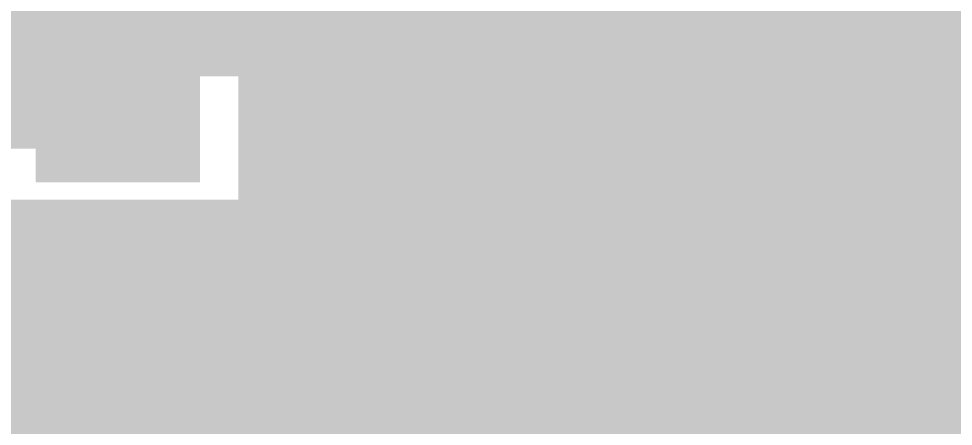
# Model space of a CAD drawing. Header units: inches. Extents: x -2 to 343, y -53 to 63.
# Drawn here: x 32.457 to 34.93, y -6.172 to -5.093 of the extents above; entities that cross this region are included whole.
import ezdxf

# ---------------------------------------------------------------- set-up
doc = ezdxf.new("R2010")
doc.units = ezdxf.units.IN
for name, color, linetype in [('Board Outline', 216, 'Continuous'), ('Bottom Layer', 5, 'Continuous'), ('Bottom Overlay', 54, 'Continuous'), ('Bottom Solder', 6, 'Continuous'), ('Drill Drawing', 1, 'Continuous'), ('Top Layer', 1, 'Continuous'), ('Top Paste', 8, 'Continuous'), ('Top Solder', 216, 'Continuous'), ('Via Holes', 16, 'Continuous')]:
    doc.layers.add(name, color=color, linetype=linetype)
doc.styles.add('Arial', font='', dxfattribs={"height": 0.2})
doc.styles.get('Arial').set_extended_font_data('Arial')

# ---------------------------------------------------------------- blocks, each defined once
blk = doc.blocks.new('QFN_12_EP_2_5_2_5__20')
at = {"layer": 'Top Layer'}
for points in [[(0.14, 1.3655), (0.14, 1.0325), (-0.14, 1.0325), (-0.14, 1.3655)], [(0.64, 1.3655), (0.64, 1.0325), (0.36, 1.0325), (0.36, 1.3655)], [(0.73, 0.73), (0.73, -0.73), (-0.73, -0.73), (-0.73, 0.73)]]:
    blk.add_hatch(color=1, dxfattribs=at).paths.add_polyline_path(points)
at = {"layer": 'Top Paste'}
for points in [[(0.14, 1.3655), (0.14, 1.0325), (-0.14, 1.0325), (-0.14, 1.3655)], [(0.64, 1.3655), (0.64, 1.0325), (0.36, 1.0325), (0.36, 1.3655)], [(0.73, 0.73), (0.73, -0.73), (-0.73, -0.73), (-0.73, 0.73)]]:
    blk.add_hatch(color=8, dxfattribs=at).paths.add_polyline_path(points)
at = {"layer": 'Top Solder'}
for points in [[(-0.3092, 1.4163), (-0.3092, 0.9817), (-0.6908, 0.9817), (-0.6908, 1.4163)], [(0.1908, 1.4163), (0.1908, 0.9817), (-0.1908, 0.9817), (-0.1908, 1.4163)], [(0.6908, 1.4163), (0.6908, 0.9817), (0.3092, 0.9817), (0.3092, 1.4163)], [(0.7808, 0.7808), (0.7808, -0.7808), (-0.7808, -0.7808), (-0.7808, 0.7808)], [(-0.3092, -0.9817), (-0.3092, -1.4163), (-0.6908, -1.4163), (-0.6908, -0.9817)], [(0.1908, -0.9817), (0.1908, -1.4163), (-0.1908, -1.4163), (-0.1908, -0.9817)], [(0.6908, -0.9817), (0.6908, -1.4163), (0.3092, -1.4163), (0.3092, -0.9817)]]:
    blk.add_hatch(color=216, dxfattribs=at).paths.add_polyline_path(points)
blk = doc.blocks.new('C___0805_B_84')
at = {"layer": 'Bottom Solder'}
for points in [[(-1.594, 0.832), (-0.438, 0.832), (-0.438, -0.832), (-1.594, -0.832)], [(0.438, 0.832), (1.594, 0.832), (1.594, -0.832), (0.438, -0.832)]]:
    blk.add_hatch(color=6, dxfattribs=at).paths.add_polyline_path(points)
at = {"layer": 'Bottom Overlay'}
for points in [[(-0.6096, 0.8636, 0.127, 0.127, 0), (-1.6256, 0.8636, 0.127, 0.127, 0)], [(1.6256, 0.8636, 0.127, 0.127, 0), (0.6096, 0.8636, 0.127, 0.127, 0)]]:
    blk.add_lwpolyline(points, format="xyseb", dxfattribs=at)
for points in [[(-0.6413, 0.8636, 0.0635, 0.0635, 1), (-0.5778, 0.8636, 0.0635, 0.0635, 1)], [(0.5778, 0.8636, 0.0635, 0.0635, 1), (0.6413, 0.8636, 0.0635, 0.0635, 1)]]:
    blk.add_lwpolyline(points, format="xyseb", close=True, dxfattribs=at)

msp = doc.modelspace()

# ---------------------------------------------------------------- hatches: boundary and pattern name
at = {"layer": 'Bottom Layer'}
h = msp.add_hatch(color=5, dxfattribs=at)
h.paths.add_polyline_path([(39.37, 6.4008), (39.37, -9.7028), (32.7406, -9.7028), (28.186, -5.1482), (28.186, -3.618), (30.4292, -3.618), (30.4292, -4.693), (31.3077, -5.5715), (34.0453, -5.5715), (34.0453, -5.08), (34.0453, 6.0706), (34.4263, 6.4516), (39.3192, 6.4516)])
h.paths.add_polyline_path([(37.587, -3.3432), (36.1663, -3.3432), (36.1663, -3.5793), (36.1663, -5.8166), (35.3372, -5.8166), (35.3372, -7.9789), (37.587, -7.9789)], flags=0)
msp.add_hatch(color=5, dxfattribs=at).paths.add_polyline_path([(33.7643, -5.5715), (34.4263, -5.5715), (34.4263, -3.556), (33.7643, -3.556)])
h = msp.add_hatch(color=5, dxfattribs=at)
edge = h.paths.add_edge_path()
edge.add_arc((33.9183, -5.8354), 0.3, 0, 360)
at = {"layer": 'Top Layer'}
msp.add_hatch(color=1, dxfattribs=at).paths.add_polyline_path([(34.4501, -3.8045), (34.4501, -4.2383), (34.3709, -4.3175), (34.1259, -4.3175), (34.1259, -4.9553), (34.6569, -4.9553), (34.7442, -5.0094), (34.7984, -5.0967), (34.7984, -5.6278), (34.7984, -6.574), (34.7442, -6.6613), (34.6569, -6.7155), (33.1796, -6.7155), (33.0923, -6.6613), (33.0382, -6.574), (33.0382, -6.1278), (33.0382, -5.0967), (33.0923, -5.0094), (33.1796, -4.9553), (33.7107, -4.9553), (33.7107, -4.7022), (33.729, -4.6099), (33.7107, -4.5175), (33.7107, -4.3175), (33.5654, -4.3175), (33.3461, -4.0983), (33.2453, -4.0309), (33.1264, -4.0072), (32.428, -4.0072), (32.3553, -3.9345), (32.189, -3.8656), (32.1979, -3.6915), (34.337, -3.6915)])
h = msp.add_hatch(color=1, dxfattribs=at)
edge = h.paths.add_edge_path()
edge.add_arc((33.9183, -5.8354), 0.3, 0, 360)
at = {"layer": 'Via Holes'}
h = msp.add_hatch(color=7, dxfattribs=at)
edge = h.paths.add_edge_path()
edge.add_arc((33.9183, -5.8354), 0.15, 0, 360)

# ---------------------------------------------------------------- linework, layer by layer
at = {"layer": 'Board Outline'}
msp.add_lwpolyline([(49.772, 6.3476, 0.254, 0.254, -0.6504), (32.1175, -53.0547, 0.254, 0.254, 0)], format="xyseb", dxfattribs=at)
at = {"layer": 'Drill Drawing'}
for points in [[(33.6643, -5.5814, 0.0508, 0.0508, 0), (33.9183, -5.7084, 0.0508, 0.0508, 0)], [(33.6643, -5.5814, 0.0508, 0.0508, 0), (33.7913, -5.8354, 0.0508, 0.0508, 0)], [(33.9183, -5.7084, 0.0508, 0.0508, 0), (34.1723, -5.5814, 0.0508, 0.0508, 0)], [(34.0453, -5.8354, 0.0508, 0.0508, 0), (34.1723, -5.5814, 0.0508, 0.0508, 0)], [(33.6643, -6.0894, 0.0508, 0.0508, 0), (33.7913, -5.8354, 0.0508, 0.0508, 0)], [(34.0453, -5.8354, 0.0508, 0.0508, 0), (34.1723, -6.0894, 0.0508, 0.0508, 0)], [(33.6643, -6.0894, 0.0508, 0.0508, 0), (33.9183, -5.9624, 0.0508, 0.0508, 0)], [(33.9183, -5.9624, 0.0508, 0.0508, 0), (34.1723, -6.0894, 0.0508, 0.0508, 0)]]:
    msp.add_lwpolyline(points, format="xyseb", dxfattribs=at)
for points in [[(33.6516, -5.5814, 0.0254, 0.0254, 1), (33.677, -5.5814, 0.0254, 0.0254, 1)], [(33.6516, -5.5814, 0.0254, 0.0254, 1), (33.677, -5.5814, 0.0254, 0.0254, 1)], [(34.1596, -5.5814, 0.0254, 0.0254, 1), (34.185, -5.5814, 0.0254, 0.0254, 1)], [(34.1596, -5.5814, 0.0254, 0.0254, 1), (34.185, -5.5814, 0.0254, 0.0254, 1)], [(33.9056, -5.7084, 0.0254, 0.0254, 1), (33.931, -5.7084, 0.0254, 0.0254, 1)], [(33.9056, -5.7084, 0.0254, 0.0254, 1), (33.931, -5.7084, 0.0254, 0.0254, 1)], [(33.7786, -5.8354, 0.0254, 0.0254, 1), (33.804, -5.8354, 0.0254, 0.0254, 1)], [(33.7786, -5.8354, 0.0254, 0.0254, 1), (33.804, -5.8354, 0.0254, 0.0254, 1)], [(34.0326, -5.8354, 0.0254, 0.0254, 1), (34.058, -5.8354, 0.0254, 0.0254, 1)], [(34.0326, -5.8354, 0.0254, 0.0254, 1), (34.058, -5.8354, 0.0254, 0.0254, 1)], [(33.9056, -5.9624, 0.0254, 0.0254, 1), (33.931, -5.9624, 0.0254, 0.0254, 1)], [(33.9056, -5.9624, 0.0254, 0.0254, 1), (33.931, -5.9624, 0.0254, 0.0254, 1)], [(33.6516, -6.0894, 0.0254, 0.0254, 1), (33.677, -6.0894, 0.0254, 0.0254, 1)], [(33.6516, -6.0894, 0.0254, 0.0254, 1), (33.677, -6.0894, 0.0254, 0.0254, 1)], [(34.1596, -6.0894, 0.0254, 0.0254, 1), (34.185, -6.0894, 0.0254, 0.0254, 1)], [(34.1596, -6.0894, 0.0254, 0.0254, 1), (34.185, -6.0894, 0.0254, 0.0254, 1)]]:
    msp.add_lwpolyline(points, format="xyseb", close=True, dxfattribs=at)
at = {"layer": 'Top Layer'}
for points in [[(28.7693, -5.3354, 0.2032, 0.2032, 0), (32.7193, -5.3354, 0.2032, 0.2032, 0)], [(28.46, -5.8354, 0.2032, 0.2032, 0), (32.7193, -5.8354, 0.2032, 0.2032, 0)]]:
    msp.add_lwpolyline(points, format="xyseb", dxfattribs=at)
for points in [[(32.6685, -5.3354, 0.1016, 0.1016, 1), (32.7701, -5.3354, 0.1016, 0.1016, 1)], [(32.6685, -5.8354, 0.1016, 0.1016, 1), (32.7701, -5.8354, 0.1016, 0.1016, 1)]]:
    msp.add_lwpolyline(points, format="xyseb", close=True, dxfattribs=at)

# ---------------------------------------------------------------- block references
for name, p, rotation in [('C___0805_B_84', (33.9183, -4.318), 180), ('QFN_12_EP_2_5_2_5__20', (33.9183, -5.8354), 90)]:
    msp.add_blockref(name, p, dxfattribs=dict(rotation=rotation))

# ---------------------------------------------------------------- texts
at = {"layer": 'Bottom Overlay', "style": 'Arial', "text_generation_flag": 2}
msp.add_text('C25', height=0.762, dxfattribs=at).set_placement((34.9247, -6.2483))

doc.saveas('drawing.dxf')
